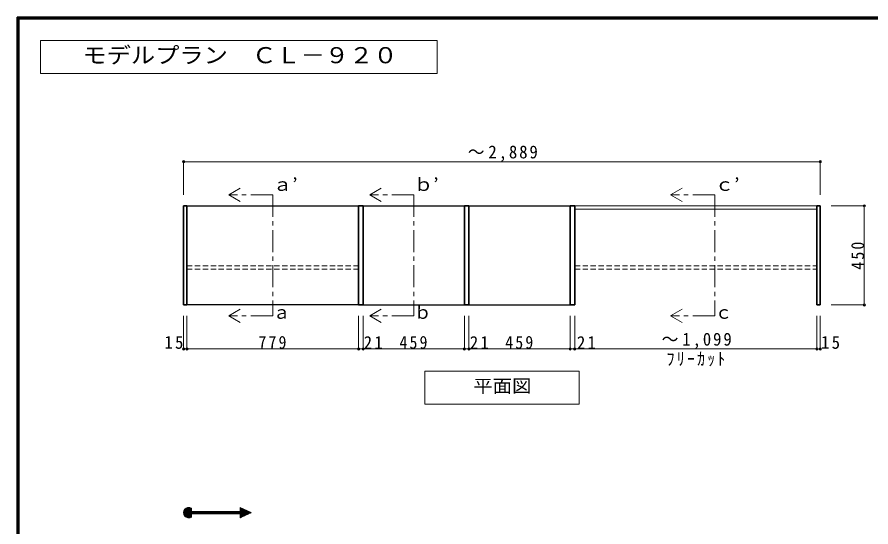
# Model space of a CAD drawing. Units: millimetres, scale not verified. Extents: x -3922 to 3878, y -2932 to 2722.
# Drawn here: x -3922 to -47, y 408 to 2722 of the extents above; entities that cross this region are included whole.
import ezdxf
from ezdxf.enums import TextEntityAlignment as Align

# ---------------------------------------------------------------- set-up
doc = ezdxf.new("R2010")
doc.units = ezdxf.units.MM
doc.header["$LTSCALE"] = 20
doc.header["$PDMODE"] = 32
doc.header["$PDSIZE"] = 10
doc.linetypes.add('CHAIN1', pattern=[8, 5, -1, 1, -1])
doc.linetypes.add('DASHED1', pattern=[1.8, 1.2, -0.6])
for name, color, linetype, lineweight in [('0-2_本体', 2, 'Continuous', 35), ('0-3_固定棚', 3, 'Continuous', 25), ('0-6_ﾊﾟｲﾌﾟﾊﾝｶﾞｰ', 4, 'Continuous', 9), ('0-7_桟木・巾木', 2, 'Continuous', 35), ('0-A_文字', 7, 'Continuous', 18), ('0-B_寸法', 7, 'Continuous', 9), ('F-1_枠', 6, 'Continuous', 40)]:
    doc.layers.add(name, color=color, linetype=linetype, lineweight=lineweight)
doc.styles.add('ＭＳ ゴシック', font='')
doc.styles.get('ＭＳ ゴシック').set_extended_font_data('MS Gothic')

msp = doc.modelspace()

# ---------------------------------------------------------------- linework, layer by layer
at = {"layer": '0-2_本体'}
for p, q in [((-3166.18, 1415.63), (-3166.18, 1865.63)), ((-3166.18, 1865.63), (-3151.18, 1865.63)), ((-3151.18, 1415.63), (-3151.18, 1865.63)), ((-2372.18, 1415.63), (-2372.18, 1865.63)), ((-2372.18, 1865.63), (-2351.18, 1865.63)), ((-2351.18, 1415.63), (-2351.18, 1865.63)), ((-1892.18, 1415.63), (-1892.18, 1865.63)), ((-1892.18, 1865.63), (-1871.18, 1865.63)), ((-1871.18, 1415.63), (-1871.18, 1865.63)), ((-1412.18, 1415.63), (-1412.18, 1865.63)), ((-1412.18, 1865.63), (-1391.18, 1865.63)), ((-1391.18, 1415.63), (-1391.18, 1865.63)), ((-292.18, 1415.63), (-292.18, 1865.63)), ((-292.18, 1865.63), (-277.18, 1865.63)), ((-277.18, 1415.63), (-277.18, 1865.63)), ((-3166.18, 1415.63), (-3151.18, 1415.63)), ((-2372.18, 1415.63), (-2351.18, 1415.63)), ((-1892.18, 1415.63), (-1871.18, 1415.63)), ((-1412.18, 1415.63), (-1391.18, 1415.63)), ((-292.18, 1415.63), (-277.18, 1415.63))]:
    msp.add_line(p, q, dxfattribs=at)
at = {"layer": '0-3_固定棚'}
for p, q in [((-3151.18, 1865.63), (-2372.18, 1865.63)), ((-2351.18, 1865.63), (-1892.18, 1865.63)), ((-1871.18, 1865.63), (-1412.18, 1865.63)), ((-2372.18, 1415.63), (-3151.18, 1415.63)), ((-2351.18, 1415.63), (-1892.18, 1415.63)), ((-1871.18, 1415.63), (-1412.18, 1415.63))]:
    msp.add_line(p, q, dxfattribs=at)
at = {"layer": '0-6_ﾊﾟｲﾌﾟﾊﾝｶﾞｰ', "linetype": 'DASHED1'}
for p, q in [((-3151.18, 1593.13), (-2372.18, 1593.13)), ((-1391.18, 1593.13), (-292.18, 1593.13)), ((-3151.18, 1578.13), (-2372.18, 1578.13)), ((-1391.18, 1578.13), (-292.18, 1578.13))]:
    msp.add_line(p, q, dxfattribs=at)
at = {"layer": '0-7_桟木・巾木', "color": 7, "lineweight": 18}
for p, q in [((-1391.18, 1865.63), (-292.18, 1865.63)), ((-1391.18, 1850.63), (-292.18, 1850.63))]:
    msp.add_line(p, q, dxfattribs=at)
at = {"layer": '0-A_文字'}
for p, q in [((-2961.68, 1915.63), (-2909.72, 1945.63)), ((-2321.68, 1915.63), (-2269.72, 1945.63)), ((-956.01, 1915.63), (-904.04, 1945.63)), ((-2961.68, 1915.63), (-2909.72, 1885.63)), ((-2321.68, 1915.63), (-2269.72, 1885.63)), ((-956.01, 1915.63), (-904.04, 1885.63)), ((-2961.68, 1365.63), (-2909.72, 1395.63)), ((-2321.68, 1365.63), (-2269.72, 1395.63)), ((-956.01, 1365.63), (-904.04, 1395.63)), ((-2961.68, 1365.63), (-2909.72, 1335.63)), ((-2321.68, 1365.63), (-2269.72, 1335.63)), ((-956.01, 1365.63), (-904.04, 1335.63)), ((-3166.18, 472.25), (-3142.22, 496.2)), ((-3166.03, 475.22), (-3145.19, 496.06)), ((-3165.99, 469.61), (-3139.58, 496.02)), ((-3165.56, 467.21), (-3137.18, 495.58)), ((-3165.38, 478.71), (-3148.68, 495.4)), ((-3164.93, 465.01), (-3134.98, 494.96)), ((-3164.13, 462.98), (-3132.95, 494.16)), ((-3163.62, 483.29), (-3153.26, 493.65)), ((-3163.19, 461.09), (-3131.07, 493.22)), ((-3162.11, 459.34), (-3130.76, 490.69)), ((-3160.91, 457.72), (-3130.76, 487.86)), ((-3159.58, 456.22), (-3130.76, 485.03)), ((-3158.13, 454.84), (-3130.76, 482.21)), ((-3156.56, 453.58), (-3130.76, 479.38)), ((-3154.87, 452.44), (-3128.82, 478.49)), ((-3153.05, 451.44), (-3125.99, 478.49)), ((-3151.08, 450.57), (-3123.16, 478.49)), ((-3148.96, 449.87), (-3120.33, 478.49)), ((-3146.66, 449.34), (-3130.76, 465.23)), ((-3130.76, 466.7), (-3130.76, 452.15)), ((-3130.76, 466.7), (-2910.28, 466.7)), ((-3129.3, 466.7), (-3117.51, 478.49)), ((-3126.47, 466.7), (-3114.68, 478.49)), ((-3123.64, 466.7), (-3111.85, 478.49)), ((-3120.81, 466.7), (-3109.02, 478.49)), ((-3117.99, 466.7), (-3106.19, 478.49)), ((-3115.16, 466.7), (-3103.36, 478.49)), ((-3112.33, 466.7), (-3100.54, 478.49)), ((-3109.5, 466.7), (-3097.71, 478.49)), ((-3106.67, 466.7), (-3094.88, 478.49)), ((-3103.84, 466.7), (-3092.05, 478.49)), ((-3101.02, 466.7), (-3089.22, 478.49)), ((-3098.19, 466.7), (-3086.39, 478.49)), ((-3095.36, 466.7), (-3083.56, 478.49)), ((-3092.53, 466.7), (-3080.74, 478.49)), ((-3089.7, 466.7), (-3077.91, 478.49)), ((-3086.87, 466.7), (-3075.08, 478.49)), ((-3084.04, 466.7), (-3072.25, 478.49)), ((-3081.22, 466.7), (-3069.42, 478.49)), ((-3078.39, 466.7), (-3066.59, 478.49)), ((-3075.56, 466.7), (-3063.77, 478.49)), ((-3072.73, 466.7), (-3060.94, 478.49)), ((-3069.9, 466.7), (-3058.11, 478.49)), ((-3067.07, 466.7), (-3055.28, 478.49)), ((-3064.25, 466.7), (-3052.45, 478.49)), ((-3061.42, 466.7), (-3049.62, 478.49)), ((-3058.59, 466.7), (-3046.8, 478.49)), ((-3055.76, 466.7), (-3043.97, 478.49)), ((-3052.93, 466.7), (-3041.14, 478.49)), ((-3050.1, 466.7), (-3038.31, 478.49)), ((-3047.28, 466.7), (-3035.48, 478.49)), ((-3044.45, 466.7), (-3032.65, 478.49)), ((-3041.62, 466.7), (-3029.82, 478.49)), ((-3038.79, 466.7), (-3027, 478.49)), ((-3035.96, 466.7), (-3024.17, 478.49)), ((-3033.13, 466.7), (-3021.34, 478.49)), ((-3030.3, 466.7), (-3018.51, 478.49)), ((-3027.48, 466.7), (-3015.68, 478.49)), ((-3024.65, 466.7), (-3012.85, 478.49)), ((-3021.82, 466.7), (-3010.03, 478.49)), ((-3018.99, 466.7), (-3007.2, 478.49)), ((-3016.16, 466.7), (-3004.37, 478.49)), ((-3013.33, 466.7), (-3001.54, 478.49)), ((-3010.51, 466.7), (-2998.71, 478.49)), ((-3007.68, 466.7), (-2995.88, 478.49)), ((-3004.85, 466.7), (-2993.06, 478.49)), ((-3002.02, 466.7), (-2990.23, 478.49)), ((-2999.19, 466.7), (-2987.4, 478.49)), ((-2996.36, 466.7), (-2984.57, 478.49)), ((-2993.54, 466.7), (-2981.74, 478.49)), ((-2990.71, 466.7), (-2978.91, 478.49)), ((-2987.88, 466.7), (-2976.08, 478.49)), ((-2985.05, 466.7), (-2973.26, 478.49)), ((-2982.22, 466.7), (-2970.43, 478.49)), ((-2979.39, 466.7), (-2967.6, 478.49)), ((-2976.56, 466.7), (-2964.77, 478.49)), ((-2973.74, 466.7), (-2961.94, 478.49)), ((-2970.91, 466.7), (-2959.11, 478.49)), ((-2968.08, 466.7), (-2956.29, 478.49)), ((-2965.25, 466.7), (-2953.46, 478.49)), ((-2962.42, 466.7), (-2950.63, 478.49)), ((-2959.59, 466.7), (-2947.8, 478.49)), ((-2956.77, 466.7), (-2944.97, 478.49)), ((-2953.94, 466.7), (-2942.14, 478.49)), ((-2951.11, 466.7), (-2939.31, 478.49)), ((-2948.28, 466.7), (-2936.49, 478.49)), ((-2945.45, 466.7), (-2933.66, 478.49)), ((-2942.62, 466.7), (-2930.83, 478.49)), ((-2939.8, 466.7), (-2928, 478.49)), ((-2936.97, 466.7), (-2925.17, 478.49)), ((-2934.14, 466.7), (-2922.34, 478.49)), ((-2931.31, 466.7), (-2919.52, 478.49)), ((-2928.48, 466.7), (-2916.69, 478.49)), ((-2925.65, 466.7), (-2913.86, 478.49)), ((-2922.82, 466.7), (-2911.03, 478.49)), ((-2920, 466.7), (-2896.77, 489.93)), ((-2917.17, 466.7), (-2894.84, 489.03)), ((-2914.34, 466.7), (-2892.9, 488.13)), ((-2911.51, 466.7), (-2890.97, 487.24)), ((-2910.28, 496.21), (-2859.46, 472.6)), ((-2910.28, 478.49), (-2910.28, 496.21)), ((-2910.28, 493.39), (-2908.35, 495.31)), ((-2910.28, 490.56), (-2906.42, 494.42)), ((-2910.28, 487.73), (-2904.49, 493.52)), ((-2910.28, 484.9), (-2902.56, 492.62)), ((-2910.28, 482.07), (-2900.63, 491.72)), ((-2910.28, 479.25), (-2898.7, 490.83)), ((-2910.28, 465.1), (-2889.04, 486.34)), ((-2910.28, 462.27), (-2887.11, 485.44)), ((-2910.28, 459.45), (-2885.18, 484.55)), ((-2910.28, 456.62), (-2883.25, 483.65)), ((-2910.28, 453.79), (-2881.32, 482.75)), ((-2910.28, 450.96), (-2879.39, 481.85)), ((-2910.28, 448.99), (-2859.46, 472.6)), ((-2910.28, 466.7), (-2910.28, 448.99)), ((-2908.69, 449.73), (-2877.45, 480.96)), ((-2903.4, 452.18), (-2875.52, 480.06)), ((-2898.12, 454.64), (-2873.59, 479.16)), ((-2892.84, 457.09), (-2871.66, 478.27)), ((-2887.55, 459.54), (-2869.73, 477.37)), ((-2882.27, 462), (-2867.8, 476.47)), ((-2876.99, 464.45), (-2865.87, 475.57)), ((-2871.7, 466.91), (-2863.94, 474.68)), ((-2866.42, 469.36), (-2862.01, 473.78)), ((-2861.14, 471.82), (-2860.07, 472.88)), ((-3144.13, 449.04), (-3130.76, 462.41)), ((-3141.32, 449.02), (-3130.76, 459.58)), ((-3138.1, 449.41), (-3130.76, 456.75)), ((-3134.15, 450.54), (-3130.76, 453.92))]:
    msp.add_line(p, q, dxfattribs=at)
at = {"layer": '0-A_文字', "linetype": 'CHAIN1'}
for p, q in [((-2761.68, 1915.63), (-2961.68, 1915.63)), ((-2761.68, 1915.63), (-2761.68, 1365.63)), ((-2121.68, 1915.63), (-2321.68, 1915.63)), ((-2121.68, 1915.63), (-2121.68, 1365.63)), ((-756.01, 1915.63), (-956.01, 1915.63)), ((-756.01, 1915.63), (-756.01, 1365.63)), ((-2761.68, 1365.63), (-2961.68, 1365.63)), ((-2121.68, 1365.63), (-2321.68, 1365.63)), ((-756.01, 1365.63), (-956.01, 1365.63))]:
    msp.add_line(p, q, dxfattribs=at)
at = {"layer": '0-A_文字'}
msp.add_lwpolyline([(-3815.36, 2465.63), (-2015.36, 2465.63), (-2015.36, 2615.63), (-3815.36, 2615.63)], close=True, dxfattribs=at)
for points in [[(-1371.68, 1115.63), (-1371.68, 965.63), (-2071.68, 965.63)], [(-1371.68, 1115.63), (-2071.68, 1115.63), (-2071.68, 965.63)], [(-3130.76, 493.04), (-3130.76, 478.49), (-2910.28, 478.49)]]:
    msp.add_lwpolyline(points, dxfattribs=at)
msp.add_arc((-3142.57, 472.6), 23.61, 60, 300, dxfattribs=at)
at = {"layer": '0-B_寸法', "color": 4}
for p, q in [((-3166.18, 2065.63), (-3166.18, 1915.63)), ((-3166.18, 2065.63), (-277.18, 2065.63)), ((-277.18, 2065.63), (-277.18, 1915.63)), ((-77.18, 1865.63), (-227.18, 1865.63)), ((-77.18, 1865.63), (-77.18, 1415.63)), ((-77.18, 1415.63), (-227.18, 1415.63)), ((-3166.18, 1215.63), (-3166.18, 1365.63)), ((-3151.18, 1215.63), (-3151.18, 1365.63)), ((-2372.18, 1215.63), (-2372.18, 1365.63)), ((-2351.18, 1215.63), (-2351.18, 1365.63)), ((-1892.18, 1215.63), (-1892.18, 1365.63)), ((-1871.18, 1215.63), (-1871.18, 1365.63)), ((-1412.18, 1215.63), (-1412.18, 1365.63)), ((-1391.18, 1215.63), (-1391.18, 1365.63)), ((-292.18, 1215.63), (-292.18, 1365.63)), ((-277.18, 1215.63), (-277.18, 1365.63)), ((-1391.18, 1215.63), (-292.18, 1215.63))]:
    msp.add_line(p, q, dxfattribs=at)
msp.add_lwpolyline([(-3166.18, 1215.63), (-1412.18, 1215.63), (-1391.18, 1215.63)], dxfattribs=at)
at = {"layer": '0-B_寸法'}
for p in [(-3166.18, 2065.63), (-277.18, 2065.63), (-77.18, 1865.63), (-77.18, 1415.63), (-3166.18, 1215.63), (-3151.18, 1215.63), (-2372.18, 1215.63), (-2351.18, 1215.63), (-1892.18, 1215.63), (-1871.18, 1215.63), (-1412.18, 1215.63), (-1391.18, 1215.63), (-292.18, 1215.63), (-277.18, 1215.63)]:
    msp.add_point(p, dxfattribs=at)
at = {"layer": 'F-1_枠'}
for p, q in [((-3922.03, 2722.29), (-3922.03, -2864.37)), ((-3922.03, 2722.29), (3877.97, 2722.29)), ((-3922.03, 2718.96), (3877.97, 2718.96)), ((-3922.03, 2715.63), (3877.97, 2715.63)), ((-3918.7, 2722.29), (-3918.7, -2864.37)), ((-3915.36, 2722.29), (-3915.36, -2864.37))]:
    msp.add_line(p, q, dxfattribs=at)

# ---------------------------------------------------------------- texts
at = {"layer": '0-A_文字', "style": 'ＭＳ ゴシック', "width": 1.1}
for s, height, p in [('モデルプラン\u3000ＣＬ－９２０', 73.31, (-3625.36, 2490.63)), ('ａ’', 58.65, (-2761.68, 1915.63)), ('ｂ’', 58.65, (-2121.68, 1915.63)), ('ｃ’', 58.65, (-756.01, 1915.63)), ('平面図', 58.65, (-1851.68, 1000.63))]:
    msp.add_text(s, height=height, dxfattribs=at).set_placement(p, align=Align.BOTTOM_LEFT)
at = {"layer": '0-A_文字', "style": 'ＭＳ ゴシック'}
for s, p in [('ａ', (-2761.68, 1335.05)), ('ｂ', (-2121.68, 1335.05)), ('ｃ', (-756.01, 1335.05))]:
    msp.add_text(s, height=58.65, dxfattribs=at).set_placement(p, align=Align.BOTTOM_LEFT)
at = {"layer": '0-B_寸法', "char_height": 58.65, "attachment_point": 7, "style": 'ＭＳ ゴシック'}
for s, insert in [('\\T1.23;\\W0.95;～2,889', (-1876.68, 2065.63)), ('\\T1.23;\\W0.95;～1,099', (-996.68, 1215.63)), ('\\T1.27;\\W0.95;15', (-3253.29, 1215.63)), ('\\T1.27;\\W0.9;779', (-2826.68, 1215.63)), ('\\T1.27;\\W0.95;21', (-2348.95, 1215.63)), ('\\T1.27;\\W0.9;459', (-2186.68, 1215.63)), ('\\T1.27;\\W0.95;21', (-1867.34, 1215.63)), ('\\T1.27;\\W0.9;459', (-1706.68, 1215.63)), ('\\T1.27;\\W0.95;21', (-1381.22, 1215.63)), ('\\T1.27;\\W0.95;15', (-273.42, 1215.63)), ('\\T1.28;\\W0.9;ﾌﾘｰｶｯﾄ', (-974.18, 1136.75))]:
    msp.add_mtext(s, dxfattribs=dict(at, insert=insert))
at = {"layer": '0-B_寸法', "insert": (-77.18, 1575.63), "char_height": 58.65, "attachment_point": 7, "rotation": 90, "style": 'ＭＳ ゴシック'}
msp.add_mtext('\\T1.27;\\W0.9;450', dxfattribs=at)

doc.saveas('drawing.dxf')
